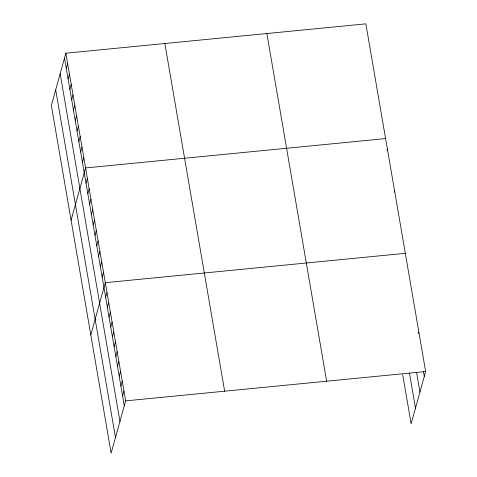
<?xml version="1.0" encoding="UTF-8"?>
<svg xmlns="http://www.w3.org/2000/svg" width="477" height="477" viewBox="0 0 477 477"><rect width="100%" height="100%" fill="white"/><g stroke="black" fill="none" stroke-linecap="round" stroke-linejoin="round"><path stroke-width="0.72" d="M65.85 53.203L51.355 105.471L111.141 453.15L125.642 400.877L65.85 53.203L365.859 23.85L425.645 371.529L411.15 423.797L402.677 374.546M66.291 68.515L67.645 63.632M68.086 78.944L69.439 74.06M69.88 89.372L71.234 84.495M71.669 99.8L73.023 94.923M73.464 110.235L74.817 105.351M75.259 120.663L76.612 115.786M77.053 131.092L78.407 126.214M78.848 141.526L80.202 136.643M80.643 151.954L81.996 147.077M82.432 162.383L83.785 157.505M71.085 220.207L85.58 167.934L385.589 138.586M86.021 183.246L87.374 178.368M87.816 193.674L89.169 188.797M89.61 204.108L90.964 199.225M91.405 214.537L92.759 209.659M93.194 224.965L94.547 220.088M94.989 235.399L96.342 230.516M96.783 245.828L98.137 240.945M98.578 256.256L99.931 251.379M100.373 266.691L101.726 261.807M102.161 277.119L103.515 272.236M90.815 334.937L105.31 282.67L405.319 253.317M105.65 297.398L107.003 292.52M107.343 307.254L108.696 302.37M109.042 317.104L110.396 312.22M110.736 326.954L112.089 322.07M112.429 336.804L113.782 331.92M114.122 346.654L115.476 341.776M115.816 356.504L117.169 351.627M117.509 366.354L118.862 361.477M119.202 376.21L120.556 371.327M120.896 386.06L122.249 381.177M122.589 395.91L123.942 391.027M386.996 150.41L387.378 149.015M394.169 192.13L394.557 190.734M418.484 333.518L418.872 332.123M125.642 400.877L425.645 371.529M423.445 371.482L424.291 376.407M416.564 372.346L419.957 392.046M409.439 372.978L415.485 408.157M266.858 33.533L326.644 381.212M164.851 43.514L224.643 391.194M64.496 58.081L124.288 405.76M60.162 73.72L119.948 421.4M55.69 89.831L115.482 437.51"/></g></svg>
